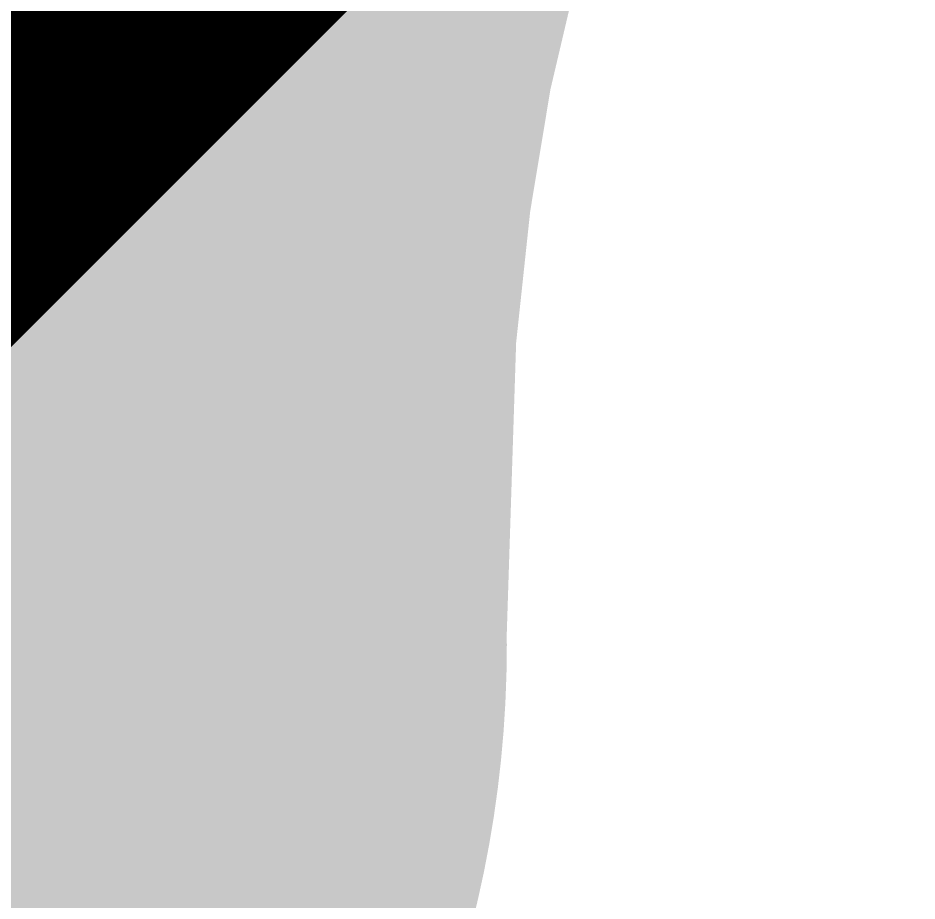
# Model space of a CAD drawing. Header units: inches. Extents: x 0.2 to 39.7, y 0.3 to 24.9.
# Drawn here: x 3.8696 to 4.1094, y 8.0317 to 8.2672 of the extents above; entities that cross this region are included whole.
import ezdxf

# ---------------------------------------------------------------- set-up
doc = ezdxf.new("R2010")
doc.units = ezdxf.units.IN
for name, color, linetype in [('Bottom Layer', 76, 'Continuous'), ('Bottom Layer 1', 5, 'Continuous'), ('Top Layer', 16, 'Continuous'), ('Top Layer 1', 1, 'Continuous')]:
    doc.layers.add(name, color=color, linetype=linetype)

msp = doc.modelspace()

# ---------------------------------------------------------------- hatches: boundary and pattern name
at = {"layer": 'Bottom Layer'}
h = msp.add_hatch(color=76, dxfattribs=at)
edge = h.paths.add_edge_path()
edge.add_arc((3.7, 8.1), 0.3, 0, 360)
at = {"layer": 'Bottom Layer 1'}
msp.add_hatch(color=5, dxfattribs=at).paths.add_polyline_path([(4.07895, 8.39056), (4.06358, 8.3731), (4.04986, 8.35313), (4.03781, 8.33065), (4.02742, 8.30566), (4.01869, 8.27815), (4.01163, 8.24814), (4.00623, 8.21562), (4.00248, 8.18059), (3.99998, 8.103), (3.703, 8.39998), (3.74305, 8.4004), (3.81562, 8.40622), (3.84814, 8.41163), (3.87816, 8.41869), (3.90566, 8.42742), (3.93065, 8.43781), (3.95313, 8.44986), (3.9731, 8.46357), (3.99056, 8.47895)])
h = msp.add_hatch(color=5, dxfattribs=at)
edge = h.paths.add_edge_path()
edge.add_arc((3.7, 8.1), 0.3, 0, 360)
at = {"layer": 'Top Layer'}
h = msp.add_hatch(color=16, dxfattribs=at)
edge = h.paths.add_edge_path()
edge.add_arc((3.7, 8.1), 0.3, 0, 360)
at = {"layer": 'Top Layer 1'}
h = msp.add_hatch(color=1, dxfattribs=at)
edge = h.paths.add_edge_path()
edge.add_arc((3.7, 8.1), 0.3, 0, 360)

# ---------------------------------------------------------------- linework, layer by layer
at = {"layer": 'Bottom Layer 1'}
msp.add_lwpolyline([(3.7, 8.1, 0.125, 0.125, 0), (4.53236, 8.93236, 0.125, 0.125, 0)], format="xyseb", dxfattribs=at)

doc.saveas('drawing.dxf')
